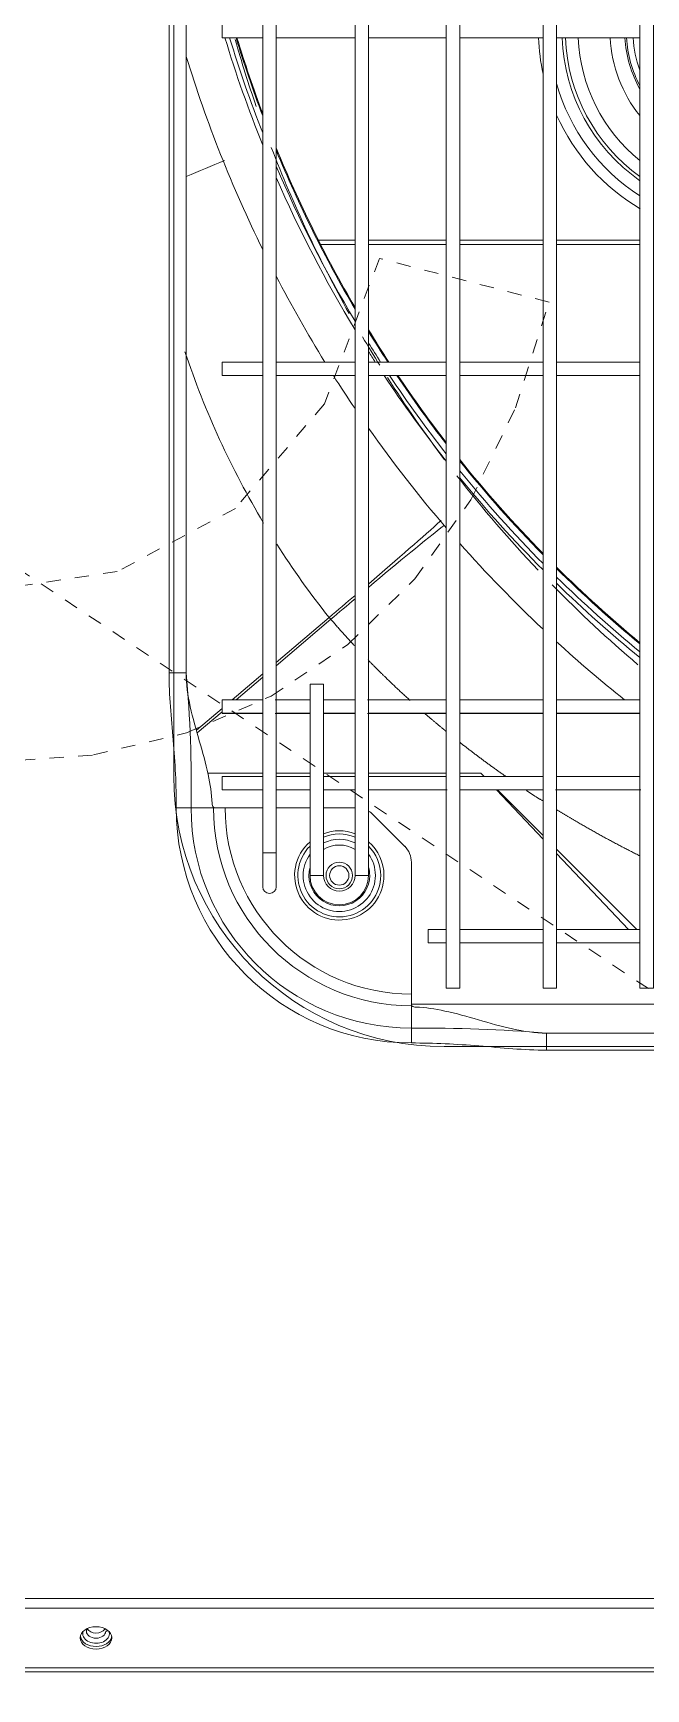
# Model space of a CAD drawing. Header units: millimetres. Extents: x 147619 to 200208, y -27981 to 8299.
# Drawn here: x 166736 to 166872, y -953.8 to -586.3 of the extents above; entities that cross this region are included whole.
import ezdxf

# ---------------------------------------------------------------- set-up
doc = ezdxf.new("R2010")
doc.units = ezdxf.units.MM
doc.linetypes.add('Dash', pattern=[6.35, 3.175, -3.175])
for name, color, linetype, lineweight in [('0-1', 7, 'Continuous', 5), ('A-DETL-WIDE', 7, 'Continuous', 80), ('G-IMPT', 7, 'Continuous', 5), ('M-EQPM', 7, 'Continuous', 5), ('M-EQPM-3', 7, 'Continuous', 80)]:
    doc.layers.add(name, color=color, linetype=linetype, lineweight=lineweight)
for name, color, linetype, lineweight, true_color in [('0-2', 7, 'Continuous', 5, 0x515151), ('G-IMPT-2', 7, 'Continuous', 5, 0x666666), ('M-EQPM-HDLN-1', 7, 'Dash', 5, 0x515151)]:
    doc.layers.add(name, color=color, linetype=linetype, lineweight=lineweight, true_color=true_color)

# ---------------------------------------------------------------- blocks, each defined once
blk = doc.blocks.new('TJ空调外机 - TJ空调外机1800_1200-1400100-10-003 三层空调通风平面图')
at = {"layer": 'M-EQPM-HDLN-1'}
for p, q in [((-900, 600), (900, -600)), ((252.88, -46.3), (240.69, -78.57)), ((290.55, -56.02), (252.88, -46.3)), ((283.1, -79.44), (290.55, -56.02)), ((240.69, -78.57), (220.91, -101.78)), ((273.17, -99.91), (283.1, -79.44)), ((220.91, -101.78), (194.71, -115.8)), ((260.76, -117.43), (273.17, -99.91)), ((194.71, -115.8), (163.26, -120.47)), ((245.89, -131.98), (260.76, -117.43)), ((228.87, -143.43), (245.89, -131.98)), ((210.06, -151.6), (228.87, -143.43)), ((189.44, -156.5), (210.06, -151.6)), ((167.01, -158.14), (189.44, -156.5))]:
    blk.add_line(p, q, dxfattribs=at)
blk = doc.blocks.new('YXQH_AR_B9-20_rvt-1-10-003 三层空调通风平面图')
at = {"layer": '0-2'}
blk.add_blockref('TJ空调外机 - TJ空调外机1800_1200-1400100-10-003 三层空调通风平面图', (166560.01, -590.02), dxfattribs=at)
blk = doc.blocks.new('RUXYQ14BA - top_dwg-2991071-10-003 三层空调通风平面图')
at = {"layer": 'G-IMPT'}
for p, q in [((850.79, 188.42), (850.79, -336.37)), ((853.78, -336.37), (853.78, 188.42)), ((813.3, 143.44), (813.3, -291.39)), ((833.29, -150.44), (850.79, -150.44)), ((853.78, -150.44), (871.03, -150.44)), ((874.03, -150.44), (892.52, -150.44)), ((895.52, -150.44), (914.01, -150.44)), ((850.79, -222.42), (833.29, -222.42)), ((871.03, -222.42), (853.78, -222.42)), ((892.52, -222.42), (874.03, -222.42)), ((914.01, -222.42), (895.52, -222.42)), ((833.29, -225.41), (850.79, -225.41)), ((853.78, -225.41), (871.03, -225.41)), ((874.03, -225.41), (892.52, -225.41)), ((895.52, -225.41), (914.01, -225.41)), ((840.79, -297.39), (833.29, -297.39)), ((850.79, -297.39), (843.79, -297.39)), ((871.03, -297.39), (853.78, -297.39)), ((892.52, -297.39), (874.03, -297.39)), ((914.01, -297.39), (895.52, -297.39)), ((833.29, -300.38), (840.79, -300.38)), ((843.79, -300.38), (850.79, -300.38)), ((853.78, -300.38), (871.03, -300.38)), ((874.03, -300.38), (892.52, -300.38)), ((895.52, -300.38), (914.01, -300.38)), ((818.12, -313.65), (830.29, -313.65)), ((833.29, -313.65), (840.79, -313.65)), ((840.79, -314.38), (833.29, -314.38)), ((843.79, -313.65), (850.79, -313.65)), ((850.79, -314.38), (843.79, -314.38)), ((853.78, -313.65), (871.03, -313.65)), ((871.03, -314.38), (853.78, -314.38)), ((892.52, -314.38), (874.03, -314.38)), ((914.01, -314.38), (895.52, -314.38)), ((833.29, -317.38), (840.79, -317.38)), ((843.79, -317.38), (850.79, -317.38)), ((853.78, -317.38), (871.03, -317.38)), ((874.03, -317.38), (892.52, -317.38)), ((892.52, -328.3), (882.21, -317.38)), ((892.52, -327.51), (882.41, -317.38)), ((895.52, -317.38), (914.01, -317.38)), ((840.79, -321.38), (833.29, -321.38)), ((850.79, -321.38), (843.79, -321.38)), ((861.82, -329.91), (854.75, -322.84)), ((913.33, -348.36), (895.52, -330.52)), ((911.46, -348.36), (895.52, -331.48)), ((892.52, -348.36), (874.03, -348.36)), ((914.01, -348.36), (895.52, -348.36)), ((874.03, -351.36), (892.52, -351.36)), ((895.52, -351.36), (914.01, -351.36)), ((893.27, -371.36), (1303.1, -371.36))]:
    blk.add_line(p, q, dxfattribs=at)
at = {"layer": 'G-IMPT', "flags": 128}
for points in [[(871.03, 213.41), (871.03, -361.36), (874.03, -361.36), (874.03, 213.41)], [(892.52, 213.41), (892.52, -361.36), (895.52, -361.36), (895.52, 213.41)], [(914.01, 213.41), (914.01, -361.36), (917.01, -361.36), (917.01, 213.41)], [(830.29, 183.42), (830.29, -331.37), (833.29, -331.37), (833.29, 183.42)]]:
    blk.add_lwpolyline(points, close=True, dxfattribs=at)
for points in [[(830.29, -147.45), (821.3, -147.45), (821.3, -150.44), (830.29, -150.44)], [(830.29, -222.42), (821.3, -222.42), (821.3, -225.41), (830.29, -225.41)], [(843.79, -336.37), (843.79, -293.89), (840.79, -293.89), (840.79, -336.37)], [(830.29, -297.39), (821.3, -297.39), (821.3, -300.38), (830.29, -300.38)], [(830.29, -314.38), (821.3, -314.38), (821.3, -317.38), (830.29, -317.38)], [(874.03, -313.65), (878.68, -313.65), (879.41, -314.38), (878.68, -313.65)], [(819.72, -321.38), (821.96, -321.38), (830.29, -321.38)], [(930.3, -368.13), (927.11, -364.94), (863.28, -364.94), (863.28, -362.7), (863.28, -333.44)], [(871.03, -348.36), (867.03, -348.36), (867.03, -351.36), (871.03, -351.36)], [(1403.06, -513.1), (1343.51, -513.1), (1323.84, -513.1), (1319.06, -513.1), (267.56, -513.1), (262.78, -513.1), (243.11, -513.1), (183.55, -513.1)]]:
    blk.add_lwpolyline(points, dxfattribs=at)
at = {"layer": 'G-IMPT'}
blk.add_circle((847.29, -336.37), 2.15, dxfattribs=at)
for centre, radius, start, end in [((1093.23, -68.44), 281.09, 196.9614, 200.7018), ((1093.23, -68.44), 280.89, 196.9738, 200.5936), ((937.41, -148.85), 39.98, 182.2894, 234.177), ((937.41, -148.85), 24.99, 183.6646, 200.536), ((1093.23, -68.44), 292.88, 197.1024, 206.135), ((1093.23, -68.44), 280.89, 202.2673, 210.3283), ((1093.23, -68.44), 281.09, 202.3666, 210.3979), ((631.2, 264.21), 481.23, 292.2388, 293.3343), ((1093.23, -68.44), 292.88, 207.4363, 211.7161), ((1093.23, -68.44), 280.89, 211.5186, 213.2411), ((1093.23, -68.44), 281.09, 211.585, 213.2143), ((1093.23, -68.44), 292.88, 212.4084, 214.1271), ((1093.23, -68.44), 281.09, 213.9481, 217.7659), ((1093.23, -68.44), 280.89, 213.9755, 217.7132), ((1093.23, -68.44), 292.88, 215.1591, 220.6519), ((1093.23, -68.44), 280.89, 218.7022, 224.392), ((1093.23, -68.44), 281.09, 218.7531, 224.4337), ((1093.23, -68.44), 292.88, 221.5443, 226.7406), ((1093.23, -68.44), 280.89, 225.2598, 230.3529), ((1093.23, -68.44), 281.09, 225.3001, 230.3867), ((1093.23, -68.44), 292.88, 227.5409, 231.415), ((820.38, -320.39), 1.33, 179.227, 219.7764), ((819.7, -320.89), 0.491, 226.521, 272.8887), ((851.21, -326.37), 5, 45, 59.0551), ((858.28, -333.44), 5, 0, 45), ((847.29, -336.37), 6.5, 180, 360), ((847.29, -336.37), 3.5, 180, 0), ((863.77, -364.96), 0.489, 177.0216, 223.5686), ((864.26, -364.28), 1.32, 230.1889, 270.8077)]:
    blk.add_arc(centre, radius, start, end, dxfattribs=at)
blk.add_ellipse((793.31, -505.6), major_axis=(3.5, 0), ratio=0.707107, dxfattribs=at)
for centre, major_axis, start_param, end_param in [((793.31, -505.04), (3.5, 0), 3.256129, 6.168649), ((793.31, -503), (2.15, 0), 3.561886, 5.848844)]:
    blk.add_ellipse(centre, major_axis=major_axis, ratio=0.707107, start_param=start_param, end_param=end_param, dxfattribs=at)
for points, knots in [([(819.05, -320.38), (818.98, -318.25), (818.66, -316.11), (817.67, -311.48), (816.95, -308.98), (815.5, -303.97), (814.77, -301.46), (813.67, -296.43), (813.3, -293.91), (813.3, -291.39)], [0, 0, 0, 0, 0.223711, 0.223711, 0.482474, 0.482474, 0.741237, 0.741237, 1, 1, 1, 1]), ([(893.27, -371.36), (890.75, -371.36), (888.23, -370.99), (883.2, -369.89), (880.68, -369.15), (875.68, -367.7), (873.18, -366.99), (868.55, -366), (866.41, -365.68), (864.28, -365.6)], [0, 0, 0, 0, 0.258763, 0.258763, 0.517526, 0.517526, 0.776289, 0.776289, 1, 1, 1, 1]), ([(791.17, -504.14), (791.17, -504.12), (791.14, -503.97), (791.22, -503.79), (791.35, -503.63), (791.36, -503.62)], [0, 0, 0, 0, 0.0376259, 0.300995, 0.3193476, 0.3193476, 0.3193476, 0.3193476])]:
    blk.add_open_spline(points, degree=3, knots=knots, dxfattribs=at)
at = {"layer": 'G-IMPT-2'}
for p, q in [((842.66, -195.38), (850.79, -195.38)), ((850.79, -196.36), (843.16, -196.36)), ((853.78, -195.38), (871.03, -195.38)), ((871.03, -196.36), (853.78, -196.36)), ((874.03, -195.38), (892.52, -195.38)), ((892.52, -196.36), (874.03, -196.36)), ((895.52, -195.38), (914.01, -195.38)), ((914.01, -196.36), (895.52, -196.36)), ((823.53, -297.39), (830.29, -291.63)), ((830.29, -292.38), (824.41, -297.39)), ((815.6, -304.13), (821.3, -299.28)), ((821.3, -300.03), (815.76, -304.74)), ((840.79, -336.37), (843.79, -336.37)), ((853.78, -336.37), (850.79, -336.37))]:
    blk.add_line(p, q, dxfattribs=at)
at = {"layer": 'G-IMPT-2', "flags": 128}
for points in [[(813.3, -291.39), (809.5, -291.39), (809.5, 143.44), (813.3, 143.44)], [(833.29, -289.08), (845.04, -279.1), (845.42, -279.52), (833.29, -289.84)], [(819.72, -321.38), (819.36, -321.38), (819.07, -321.38), (814.4, -321.38), (811.11, -321.38)], [(863.28, -364.93), (863.28, -365.3), (863.28, -365.58), (863.28, -370.26), (863.28, -373.55)], [(1303.1, -371.36), (1303.1, -375.15), (893.27, -375.15), (893.27, -371.36)], [(267.56, -498.98), (267.56, -496.86), (1319.06, -496.86), (1319.06, -498.98), (1319.06, -512.22), (267.56, -512.22)], [(1319.06, -498.98), (267.56, -498.98), (267.56, -512.22), (267.56, -513.1)]]:
    blk.add_lwpolyline(points, dxfattribs=at)
at = {"layer": 'G-IMPT-2'}
blk.add_circle((847.29, -336.37), 2.95, dxfattribs=at)
for centre, radius, start, end in [((1093.23, -68.44), 283.44, 196.8164, 201.9254), ((1093.23, -68.44), 282.44, 196.8777, 201.4161), ((937.41, -148.85), 45.92, 181.9934, 192.1337), ((937.41, -148.85), 40.72, 182.2481, 234.9196), ((937.41, -148.85), 37.15, 182.4644, 230.95), ((937.41, -148.85), 30.07, 183.045, 218.8963), ((937.41, -148.85), 26.78, 183.4195, 209.0862), ((937.41, -148.85), 26.43, 183.4643, 207.7069), ((937.41, -148.85), 43.51, 195.6399, 237.4585), ((937.41, -148.85), 45.92, 204.1673, 239.4673), ((1093.23, -68.44), 282.44, 203.0243, 210.8623), ((1093.23, -68.44), 283.44, 203.4951, 211.1988), ((995.11, -159.47), 191.92, 198.4218, 210.9399), ((1093.23, -68.44), 282.44, 212.0285, 213.0349), ((1093.23, -68.44), 283.44, 212.35, 212.9036), ((1093.23, -68.44), 283.44, 213.6286, 218.3754), ((1093.23, -68.44), 282.44, 213.7636, 218.1186), ((1093.23, -68.44), 282.44, 219.0936, 224.7128), ((1093.23, -68.44), 283.44, 219.3416, 224.9165), ((995.11, -159.47), 191.92, 212.5887, 218.5597), ((1093.23, -68.44), 282.44, 225.571, 230.6134), ((1093.23, -68.44), 283.44, 225.7687, 230.7791), ((531.37, -316.71), 283.07, 359.0557, 5.1325), ((863.28, -321.38), 52.17, 180, 270), ((863.28, -321.38), 48.88, 180, 270), ((797.39, -321.38), 21.97, 0, 0.3494), ((863.28, -321.38), 43.92, 180, 270), ((863.28, -321.38), 41.32, 180, 270), ((847.29, -336.37), 9.91, 69.3273, 110.6727), ((847.29, -336.37), 9.91, 130.967, 360), ((847.29, -336.37), 9.2, 134.9085, 360), ((847.29, -336.37), 9.2, 67.6576, 112.3424), ((847.29, -336.37), 8.02, 64.15, 115.85), ((847.29, -336.37), 6.75, 58.7898, 121.2102), ((847.29, -336.37), 9.91, 0, 49.033), ((847.29, -336.37), 9.2, 0, 45.0915), ((847.29, -336.37), 8.02, 144.0711, 360), ((847.29, -336.37), 8.02, 0, 35.9289), ((847.29, -336.37), 6.75, 164.2243, 360), ((847.29, -336.37), 6.75, 0, 15.7757), ((863.28, -387.27), 21.97, 89.6506, 90), ((865.8, -711.97), 341.72, 85.3893, 90.4224)]:
    blk.add_arc(centre, radius, start, end, dxfattribs=at)
for centre, major_axis, ratio, start_param, end_param in [((845.42, -281.35), (31.86, 27.34), 0.033084, 0.62786, 1.275812), ((843.48, -279.1), (32.09, 27.09), 0.023917, 5.020369, 5.657469), ((843.48, -279.1), (32.09, 27.09), 0.023917, 4.740714, 4.921735), ((845.42, -281.35), (31.86, 27.34), 0.033084, 1.373272, 1.542413), ((793.31, -504.7), (2.95, 0), 0.707107, 2.883233, 6.283185), ((793.31, -504.14), (2.15, 0), 0.707107, 3.142557, 6.283185), ((793.31, -504.14), (2.15, 0), 0.707107, 0, 0.016551), ((793.31, -504.7), (2.95, 0), 0.707107, 0, 0.25836)]:
    blk.add_ellipse(centre, major_axis=major_axis, ratio=ratio, start_param=start_param, end_param=end_param, dxfattribs=at)
for points in [[(850.64, -285.36), (847.96, -282.48), (845.42, -279.52)], [(884.24, -314.39), (878.95, -310.7), (873.95, -306.76)], [(892.43, -319.84), (890.6, -318.68), (888.8, -317.49)]]:
    blk.add_open_spline(points, degree=2, dxfattribs=at)
for points, degree, knots in [([(863, -297.52), (860.18, -294.97), (857.48, -292.34), (855.54, -290.45), (853.66, -288.53)], 2, [0.95523344, 0.95523344, 0.95523344, 0.96875, 0.96875, 0.97825276, 0.97825276, 0.97825276]), ([(811.11, -321.38), (811.11, -318.87), (811.05, -316.37), (810.82, -311.37), (810.65, -308.87), (810.25, -303.88), (810.01, -301.38), (809.64, -296.39), (809.5, -293.89), (809.5, -291.39)], 3, [0, 0, 0, 0, 0.25, 0.25, 0.5, 0.5, 0.75, 0.75, 1, 1, 1, 1]), ([(871.01, -304.41), (870.8, -304.23), (870.59, -304.06), (868.45, -302.3), (866.37, -300.5)], 2, [0.93650603, 0.93650603, 0.93650603, 0.9375, 0.9375, 0.94723623, 0.94723623, 0.94723623]), ([(914, -332.03), (906.47, -328.26), (899.34, -324.06), (897.38, -322.91), (895.45, -321.73)], 2, [0.84468595, 0.84468595, 0.84468595, 0.875, 0.875, 0.88303501, 0.88303501, 0.88303501]), ([(893.27, -375.15), (890.76, -375.15), (888.26, -375.02), (883.27, -374.64), (880.78, -374.41), (875.79, -374.01), (873.29, -373.84), (868.29, -373.61), (865.79, -373.55), (863.28, -373.55)], 3, [0, 0, 0, 0, 0.25, 0.25, 0.5, 0.5, 0.75, 0.75, 1, 1, 1, 1])]:
    blk.add_open_spline(points, degree=degree, knots=knots, dxfattribs=at)
blk = doc.blocks.new('RUXYQ14BA - top_dwg-V221-10-003 三层空调通风平面图')
at = {"layer": 'A-DETL-WIDE'}
blk.add_ellipse((793.31, -504.14), major_axis=(2.15, 0), ratio=0.707107, start_param=0, end_param=0.016551, dxfattribs=at)
at = {"layer": 'G-IMPT'}
for p, q in [((850.79, 188.42), (850.79, -336.37)), ((853.78, -336.37), (853.78, 188.42)), ((813.3, 143.44), (813.3, -291.39)), ((833.29, -150.44), (850.79, -150.44)), ((853.78, -150.44), (871.03, -150.44)), ((874.03, -150.44), (892.52, -150.44)), ((895.52, -150.44), (914.01, -150.44)), ((850.79, -222.42), (833.29, -222.42)), ((871.03, -222.42), (853.78, -222.42)), ((892.52, -222.42), (874.03, -222.42)), ((914.01, -222.42), (895.52, -222.42)), ((833.29, -225.41), (850.79, -225.41)), ((853.78, -225.41), (871.03, -225.41)), ((874.03, -225.41), (892.52, -225.41)), ((895.52, -225.41), (914.01, -225.41)), ((840.79, -297.39), (833.29, -297.39)), ((850.79, -297.39), (843.79, -297.39)), ((871.03, -297.39), (853.78, -297.39)), ((892.52, -297.39), (874.03, -297.39)), ((914.01, -297.39), (895.52, -297.39)), ((833.29, -300.38), (840.79, -300.38)), ((843.79, -300.38), (850.79, -300.38)), ((853.78, -300.38), (871.03, -300.38)), ((874.03, -300.38), (892.52, -300.38)), ((895.52, -300.38), (914.01, -300.38)), ((818.12, -313.65), (830.29, -313.65)), ((833.29, -313.65), (840.79, -313.65)), ((840.79, -314.38), (833.29, -314.38)), ((843.79, -313.65), (850.79, -313.65)), ((850.79, -314.38), (843.79, -314.38)), ((853.78, -313.65), (871.03, -313.65)), ((871.03, -314.38), (853.78, -314.38)), ((892.52, -314.38), (874.03, -314.38)), ((914.01, -314.38), (895.52, -314.38)), ((833.29, -317.38), (840.79, -317.38)), ((843.79, -317.38), (850.79, -317.38)), ((853.78, -317.38), (871.03, -317.38)), ((874.03, -317.38), (892.52, -317.38)), ((892.52, -328.3), (882.21, -317.38)), ((892.52, -327.51), (882.41, -317.38)), ((895.52, -317.38), (914.01, -317.38)), ((840.79, -321.38), (833.29, -321.38)), ((850.79, -321.38), (843.79, -321.38)), ((861.82, -329.91), (854.75, -322.84)), ((913.33, -348.36), (895.52, -330.52)), ((911.46, -348.36), (895.52, -331.48)), ((892.52, -348.36), (874.03, -348.36)), ((914.01, -348.36), (895.52, -348.36)), ((874.03, -351.36), (892.52, -351.36)), ((895.52, -351.36), (914.01, -351.36)), ((893.27, -371.36), (1303.1, -371.36))]:
    blk.add_line(p, q, dxfattribs=at)
at = {"layer": 'G-IMPT', "flags": 128}
for points in [[(871.03, 213.41), (871.03, -361.36), (874.03, -361.36), (874.03, 213.41)], [(892.52, 213.41), (892.52, -361.36), (895.52, -361.36), (895.52, 213.41)], [(914.01, 213.41), (914.01, -361.36), (917.01, -361.36), (917.01, 213.41)], [(830.29, 183.42), (830.29, -331.37), (833.29, -331.37), (833.29, 183.42)]]:
    blk.add_lwpolyline(points, close=True, dxfattribs=at)
for points in [[(830.29, -147.45), (821.3, -147.45), (821.3, -150.44), (830.29, -150.44)], [(830.29, -222.42), (821.3, -222.42), (821.3, -225.41), (830.29, -225.41)], [(843.79, -336.37), (843.79, -293.89), (840.79, -293.89), (840.79, -336.37)], [(830.29, -297.39), (821.3, -297.39), (821.3, -300.38), (830.29, -300.38)], [(830.29, -314.38), (821.3, -314.38), (821.3, -317.38), (830.29, -317.38)], [(874.03, -313.65), (878.68, -313.65), (879.41, -314.38), (878.68, -313.65)], [(819.72, -321.38), (821.96, -321.38), (830.29, -321.38)], [(930.3, -368.13), (927.11, -364.94), (863.28, -364.94), (863.28, -362.7), (863.28, -333.44)], [(871.03, -348.36), (867.03, -348.36), (867.03, -351.36), (871.03, -351.36)], [(1403.06, -513.1), (1343.51, -513.1), (1323.84, -513.1), (1319.06, -513.1), (267.56, -513.1), (262.78, -513.1), (243.11, -513.1), (183.55, -513.1)]]:
    blk.add_lwpolyline(points, dxfattribs=at)
at = {"layer": 'G-IMPT'}
blk.add_circle((847.29, -336.37), 2.15, dxfattribs=at)
for centre, radius, start, end in [((1093.23, -68.44), 281.09, 196.9614, 200.7018), ((1093.23, -68.44), 280.89, 196.9738, 200.5936), ((937.41, -148.85), 39.98, 182.2894, 234.177), ((937.41, -148.85), 24.99, 183.6646, 200.536), ((1093.23, -68.44), 292.88, 197.1024, 206.135), ((1093.23, -68.44), 280.89, 202.2673, 210.3283), ((1093.23, -68.44), 281.09, 202.3666, 210.3979), ((631.2, 264.21), 481.23, 292.2388, 293.3343), ((1093.23, -68.44), 292.88, 207.4363, 211.7161), ((1093.23, -68.44), 280.89, 211.5186, 213.2411), ((1093.23, -68.44), 281.09, 211.585, 213.2143), ((1093.23, -68.44), 292.88, 212.4084, 214.1271), ((1093.23, -68.44), 281.09, 213.9481, 217.7659), ((1093.23, -68.44), 280.89, 213.9755, 217.7132), ((1093.23, -68.44), 292.88, 215.1591, 220.6519), ((1093.23, -68.44), 280.89, 218.7022, 224.392), ((1093.23, -68.44), 281.09, 218.7531, 224.4337), ((1093.23, -68.44), 292.88, 221.5443, 226.7406), ((1093.23, -68.44), 280.89, 225.2598, 230.3529), ((1093.23, -68.44), 281.09, 225.3001, 230.3867), ((1093.23, -68.44), 292.88, 227.5409, 231.415), ((820.38, -320.39), 1.33, 179.227, 219.7764), ((819.7, -320.89), 0.491, 226.521, 272.8887), ((851.21, -326.37), 5, 45, 59.0551), ((858.28, -333.44), 5, 0, 45), ((847.29, -336.37), 6.5, 180, 360), ((847.29, -336.37), 3.5, 180, 0), ((863.77, -364.96), 0.489, 177.0216, 223.5686), ((864.26, -364.28), 1.32, 230.1889, 270.8077)]:
    blk.add_arc(centre, radius, start, end, dxfattribs=at)
blk.add_ellipse((793.31, -505.6), major_axis=(3.5, 0), ratio=0.707107, dxfattribs=at)
for centre, major_axis, start_param, end_param in [((793.31, -505.04), (3.5, 0), 3.256129, 6.168649), ((793.31, -503), (2.15, 0), 3.561886, 5.848844)]:
    blk.add_ellipse(centre, major_axis=major_axis, ratio=0.707107, start_param=start_param, end_param=end_param, dxfattribs=at)
for points, knots in [([(819.05, -320.38), (818.98, -318.25), (818.66, -316.11), (817.67, -311.48), (816.95, -308.98), (815.5, -303.97), (814.77, -301.46), (813.67, -296.43), (813.3, -293.91), (813.3, -291.39)], [0, 0, 0, 0, 0.223711, 0.223711, 0.482474, 0.482474, 0.741237, 0.741237, 1, 1, 1, 1]), ([(893.27, -371.36), (890.75, -371.36), (888.23, -370.99), (883.2, -369.89), (880.68, -369.15), (875.68, -367.7), (873.18, -366.99), (868.55, -366), (866.41, -365.68), (864.28, -365.6)], [0, 0, 0, 0, 0.258763, 0.258763, 0.517526, 0.517526, 0.776289, 0.776289, 1, 1, 1, 1]), ([(791.17, -504.14), (791.17, -504.12), (791.14, -503.97), (791.22, -503.79), (791.35, -503.63), (791.36, -503.62)], [0, 0, 0, 0, 0.0376259, 0.300995, 0.3193476, 0.3193476, 0.3193476, 0.3193476])]:
    blk.add_open_spline(points, degree=3, knots=knots, dxfattribs=at)
at = {"layer": 'G-IMPT-2'}
for p, q in [((842.66, -195.38), (850.79, -195.38)), ((850.79, -196.36), (843.16, -196.36)), ((853.78, -195.38), (871.03, -195.38)), ((871.03, -196.36), (853.78, -196.36)), ((874.03, -195.38), (892.52, -195.38)), ((892.52, -196.36), (874.03, -196.36)), ((895.52, -195.38), (914.01, -195.38)), ((914.01, -196.36), (895.52, -196.36)), ((823.53, -297.39), (830.29, -291.63)), ((830.29, -292.38), (824.41, -297.39)), ((815.6, -304.13), (821.3, -299.28)), ((821.3, -300.03), (815.76, -304.74)), ((840.79, -336.37), (843.79, -336.37)), ((853.78, -336.37), (850.79, -336.37))]:
    blk.add_line(p, q, dxfattribs=at)
at = {"layer": 'G-IMPT-2', "flags": 128}
for points in [[(813.3, -291.39), (809.5, -291.39), (809.5, 143.44), (813.3, 143.44)], [(833.29, -289.08), (845.04, -279.1), (845.42, -279.52), (833.29, -289.84)], [(819.72, -321.38), (819.36, -321.38), (819.07, -321.38), (814.4, -321.38), (811.11, -321.38)], [(863.28, -364.93), (863.28, -365.3), (863.28, -365.58), (863.28, -370.26), (863.28, -373.55)], [(1303.1, -371.36), (1303.1, -375.15), (893.27, -375.15), (893.27, -371.36)], [(267.56, -498.98), (267.56, -496.86), (1319.06, -496.86), (1319.06, -498.98), (1319.06, -512.22), (267.56, -512.22)], [(1319.06, -498.98), (267.56, -498.98), (267.56, -512.22), (267.56, -513.1)]]:
    blk.add_lwpolyline(points, dxfattribs=at)
at = {"layer": 'G-IMPT-2'}
blk.add_circle((847.29, -336.37), 2.95, dxfattribs=at)
for centre, radius, start, end in [((1093.23, -68.44), 283.44, 196.8164, 201.9254), ((1093.23, -68.44), 282.44, 196.8777, 201.4161), ((937.41, -148.85), 45.92, 181.9934, 192.1337), ((937.41, -148.85), 40.72, 182.2481, 234.9196), ((937.41, -148.85), 37.15, 182.4644, 230.95), ((937.41, -148.85), 30.07, 183.045, 218.8963), ((937.41, -148.85), 26.78, 183.4195, 209.0862), ((937.41, -148.85), 26.43, 183.4643, 207.7069), ((937.41, -148.85), 43.51, 195.6399, 237.4585), ((937.41, -148.85), 45.92, 204.1673, 239.4673), ((1093.23, -68.44), 282.44, 203.0243, 210.8623), ((1093.23, -68.44), 283.44, 203.4951, 211.1988), ((995.11, -159.47), 191.92, 198.4218, 210.9399), ((1093.23, -68.44), 282.44, 212.0285, 213.0349), ((1093.23, -68.44), 283.44, 212.35, 212.9036), ((1093.23, -68.44), 283.44, 213.6286, 218.3754), ((1093.23, -68.44), 282.44, 213.7636, 218.1186), ((1093.23, -68.44), 282.44, 219.0936, 224.7128), ((1093.23, -68.44), 283.44, 219.3416, 224.9165), ((995.11, -159.47), 191.92, 212.5887, 218.5597), ((1093.23, -68.44), 282.44, 225.571, 230.6134), ((1093.23, -68.44), 283.44, 225.7687, 230.7791), ((531.37, -316.71), 283.07, 359.0557, 5.1325), ((863.28, -321.38), 52.17, 180, 270), ((863.28, -321.38), 48.88, 180, 270), ((797.39, -321.38), 21.97, 0, 0.3494), ((863.28, -321.38), 43.92, 180, 270), ((863.28, -321.38), 41.32, 180, 270), ((847.29, -336.37), 9.91, 69.3273, 110.6727), ((847.29, -336.37), 9.91, 130.967, 360), ((847.29, -336.37), 9.2, 134.9085, 360), ((847.29, -336.37), 9.2, 67.6576, 112.3424), ((847.29, -336.37), 8.02, 64.15, 115.85), ((847.29, -336.37), 6.75, 58.7898, 121.2102), ((847.29, -336.37), 9.91, 0, 49.033), ((847.29, -336.37), 9.2, 0, 45.0915), ((847.29, -336.37), 8.02, 144.0711, 360), ((847.29, -336.37), 8.02, 0, 35.9289), ((847.29, -336.37), 6.75, 164.2243, 360), ((847.29, -336.37), 6.75, 0, 15.7757), ((863.28, -387.27), 21.97, 89.6506, 90), ((865.8, -711.97), 341.72, 85.3893, 90.4224)]:
    blk.add_arc(centre, radius, start, end, dxfattribs=at)
for centre, major_axis, ratio, start_param, end_param in [((845.42, -281.35), (31.86, 27.34), 0.033084, 0.62786, 1.275812), ((843.48, -279.1), (32.09, 27.09), 0.023917, 5.020369, 5.657469), ((843.48, -279.1), (32.09, 27.09), 0.023917, 4.740714, 4.921735), ((845.42, -281.35), (31.86, 27.34), 0.033084, 1.373272, 1.542413), ((793.31, -504.7), (2.95, 0), 0.707107, 2.883233, 6.283185), ((793.31, -504.14), (2.15, 0), 0.707107, 3.142557, 6.283185), ((793.31, -504.14), (2.15, 0), 0.707107, 0, 0.016551), ((793.31, -504.7), (2.95, 0), 0.707107, 0, 0.25836)]:
    blk.add_ellipse(centre, major_axis=major_axis, ratio=ratio, start_param=start_param, end_param=end_param, dxfattribs=at)
for points in [[(850.64, -285.36), (847.96, -282.48), (845.42, -279.52)], [(884.24, -314.39), (878.95, -310.7), (873.95, -306.76)], [(892.43, -319.84), (890.6, -318.68), (888.8, -317.49)]]:
    blk.add_open_spline(points, degree=2, dxfattribs=at)
for points, degree, knots in [([(863, -297.52), (860.18, -294.97), (857.48, -292.34), (855.54, -290.45), (853.66, -288.53)], 2, [0.95523344, 0.95523344, 0.95523344, 0.96875, 0.96875, 0.97825276, 0.97825276, 0.97825276]), ([(811.11, -321.38), (811.11, -318.87), (811.05, -316.37), (810.82, -311.37), (810.65, -308.87), (810.25, -303.88), (810.01, -301.38), (809.64, -296.39), (809.5, -293.89), (809.5, -291.39)], 3, [0, 0, 0, 0, 0.25, 0.25, 0.5, 0.5, 0.75, 0.75, 1, 1, 1, 1]), ([(871.01, -304.41), (870.8, -304.23), (870.59, -304.06), (868.45, -302.3), (866.37, -300.5)], 2, [0.93650603, 0.93650603, 0.93650603, 0.9375, 0.9375, 0.94723623, 0.94723623, 0.94723623]), ([(914, -332.03), (906.47, -328.26), (899.34, -324.06), (897.38, -322.91), (895.45, -321.73)], 2, [0.84468595, 0.84468595, 0.84468595, 0.875, 0.875, 0.88303501, 0.88303501, 0.88303501]), ([(893.27, -375.15), (890.76, -375.15), (888.26, -375.02), (883.27, -374.64), (880.78, -374.41), (875.79, -374.01), (873.29, -373.84), (868.29, -373.61), (865.79, -373.55), (863.28, -373.55)], 3, [0, 0, 0, 0, 0.25, 0.25, 0.5, 0.5, 0.75, 0.75, 1, 1, 1, 1])]:
    blk.add_open_spline(points, degree=degree, knots=knots, dxfattribs=at)
blk = doc.blocks.new('RUXYQ14BA - RUXYQ14BA-2991177-10-003 三层空调通风平面图')
at = {"layer": 'M-EQPM'}
for p, q in [((77.72, 726.51), (77.72, 151.74)), ((80.72, 151.74), (80.72, 726.51)), ((99.21, 726.51), (99.21, 151.74)), ((102.21, 151.74), (102.21, 726.51)), ((120.7, 726.51), (120.7, 151.74)), ((36.99, 701.52), (36.99, 176.73)), ((39.98, 176.73), (39.98, 701.52)), ((57.48, 701.52), (57.48, 176.73)), ((60.48, 176.73), (60.48, 701.52)), ((17.24, 198.74), (17.24, 679.5)), ((27.99, 365.65), (27.99, 362.65)), ((27.99, 362.65), (36.99, 362.65)), ((39.98, 362.65), (57.48, 362.65)), ((60.48, 362.65), (77.72, 362.65)), ((80.72, 362.65), (99.21, 362.65)), ((102.21, 362.65), (120.7, 362.65)), ((27.99, 290.68), (27.99, 287.68)), ((36.99, 290.68), (27.99, 290.68)), ((57.48, 290.68), (39.98, 290.68)), ((77.72, 290.68), (60.48, 290.68)), ((99.21, 290.68), (80.72, 290.68)), ((120.7, 290.68), (102.21, 290.68)), ((27.99, 287.68), (36.99, 287.68)), ((39.98, 287.68), (57.48, 287.68)), ((60.48, 287.68), (77.72, 287.68)), ((80.72, 287.68), (99.21, 287.68)), ((102.21, 287.68), (120.7, 287.68)), ((50.48, 219.21), (47.48, 219.21)), ((47.48, 219.21), (47.48, 176.73)), ((50.48, 176.73), (50.48, 219.21)), ((36.99, 215.71), (27.99, 215.71)), ((27.99, 215.71), (27.99, 212.71)), ((47.48, 215.71), (39.76, 215.71)), ((57.48, 215.71), (50.48, 215.71)), ((77.72, 215.71), (60.25, 215.71)), ((99.21, 215.71), (80.72, 215.71)), ((120.7, 215.71), (102.21, 215.71)), ((27.99, 212.71), (36.99, 212.71)), ((39.78, 212.71), (47.48, 212.71)), ((50.48, 212.71), (57.48, 212.71)), ((60.27, 212.71), (77.72, 212.71)), ((80.72, 212.71), (99.21, 212.71)), ((102.21, 212.71), (120.7, 212.71)), ((27.99, 198.72), (27.99, 195.72)), ((36.99, 198.72), (27.99, 198.72)), ((47.48, 198.72), (39.86, 198.72)), ((57.48, 198.72), (50.48, 198.72)), ((77.72, 198.72), (60.35, 198.72)), ((99.21, 198.72), (80.72, 198.72)), ((120.7, 198.72), (102.21, 198.72)), ((27.99, 195.72), (36.99, 195.72)), ((39.88, 195.72), (47.48, 195.72)), ((50.48, 195.72), (57.48, 195.72)), ((60.37, 195.72), (77.95, 195.72)), ((80.72, 195.72), (99.21, 195.72)), ((101.98, 195.72), (120.93, 195.72)), ((36.99, 176.73), (36.99, 174.23)), ((39.98, 174.23), (39.98, 176.73)), ((77.79, 164.73), (73.72, 164.73)), ((73.72, 164.73), (73.72, 161.74)), ((73.72, 161.74), (77.77, 161.74)), ((99.21, 164.73), (80.72, 164.73)), ((80.72, 161.74), (99.21, 161.74)), ((120.77, 164.73), (102.14, 164.73)), ((102.16, 161.74), (120.75, 161.74)), ((77.72, 151.74), (80.72, 151.74)), ((99.21, 151.74), (102.21, 151.74)), ((120.7, 151.74), (123.7, 151.74)), ((528.01, 138.74), (77.24, 138.74)), ((-609.89, 0), (609.69, 0))]:
    blk.add_line(p, q, dxfattribs=at)
for centre, radius, start, end in [((304.88, 440.62), 285, 195.9583, 199.0907), ((304.88, 440.62), 285, 201.0452, 209.2202), ((304.88, 440.62), 285, 210.4282, 211.9118), ((304.88, 440.62), 285, 212.5616, 217.0266), ((304.88, 440.62), 285, 217.9292, 223.4954), ((304.88, 440.62), 285, 224.3981, 229.6246), ((77.24, 198.74), 60, 180, 270), ((53.98, 176.73), 6.5, 180, 360), ((53.98, 176.73), 3.5, 180, 270), ((53.98, 176.73), 3.5, 270, 0), ((38.48, 174.23), 1.5, 180, 0)]:
    blk.add_arc(centre, radius, start, end, dxfattribs=at)
for name in ['RUXYQ14BA - top_dwg-2991071-10-003 三层空调通风平面图', 'RUXYQ14BA - top_dwg-V221-10-003 三层空调通风平面图']:
    blk.add_blockref(name, (-793.31, 513.1))

msp = doc.modelspace()

# ---------------------------------------------------------------- block references
at = {"layer": '0-1'}
msp.add_blockref('YXQH_AR_B9-20_rvt-1-10-003 三层空调通风平面图', (0, 0), dxfattribs=at)
at = {"layer": 'M-EQPM-3'}
msp.add_blockref('RUXYQ14BA - RUXYQ14BA-2991177-10-003 三层空调通风平面图', (166750.01, -950), dxfattribs=at)

doc.saveas('drawing.dxf')
